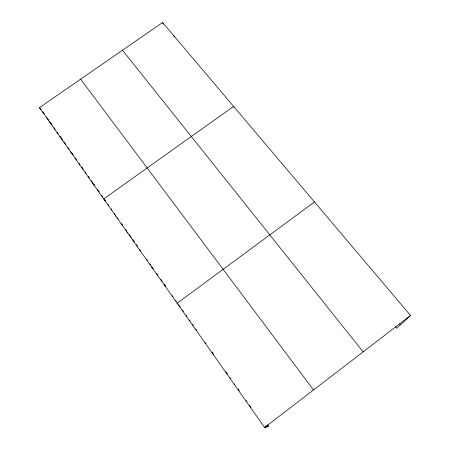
<?xml version="1.0" encoding="UTF-8"?>
<svg xmlns="http://www.w3.org/2000/svg" width="450" height="450" viewBox="0 0 450 450"><rect width="100%" height="100%" fill="white"/><g stroke="black" fill="none" stroke-linecap="round" stroke-linejoin="round"><path stroke-width="0.67" d="M267.637 424.738L268.841 426.442L264.617 427.5L39.448 107.623L162.613 22.5L410.552 315.489L396.709 328.258L395.364 326.638M264.617 427.5L410.552 315.489M314.488 201.977L177.143 303.233L178.301 304.341M249.086 405.439L249.756 405.624L250.965 407.34M233.955 383.946L234.821 384.418M204.834 342.574L206.061 343.575M164.188 284.827L165.454 286.099M151.532 266.844L153.36 268.746M139.162 249.283L140.732 250.954M127.08 232.11L127.913 233.027M115.267 215.331L116.151 216.315M105.57 201.021L103.714 198.917L233.601 106.386L233.854 107.606M92.419 182.869L94.843 185.659L94.061 184.545M81.366 167.169L83.053 169.127M70.549 151.802L73.176 154.89L71.561 152.595M59.962 136.761L62.685 139.989M399.583 323.741L400.466 324.793M49.596 122.04L52.009 124.92M39.448 107.623L41.108 109.614M122.49 50.231L363.156 351.872M80.617 79.172L313.543 389.947M266.889 425.582L267.699 426.729M265.629 425.919L266.423 427.05M42.75 111.684L44.359 113.968M46.373 116.826L48.786 120.257M50.394 122.541L52.009 124.83M53.989 127.642L55.176 129.33M57.15 132.131L58.337 133.819M60.311 136.626L61.498 138.308M63.894 141.711L65.914 144.574M67.933 147.437L69.142 149.158M75.161 157.708L76.748 159.964M79.133 163.344L79.926 164.469M81.911 167.287L83.098 168.981M85.067 171.776L86.242 173.441M88.194 176.214L89.37 177.879M91.322 180.658L92.498 182.323M97.644 189.63L99.242 191.897M101.638 195.306L102.437 196.436M104.833 199.845L105.632 200.976M108.006 204.345L108.793 205.464M111.161 208.828L111.949 209.947M114.317 213.306L115.104 214.425M117.472 217.789L118.277 218.931M121.506 223.515L122.715 225.231M125.539 229.241L126.748 230.957M129.167 234.394L131.158 237.223M132.756 239.49L134.347 241.751M136.344 244.581L137.537 246.279M146.649 259.222L147.442 260.342M149.811 263.706L150.598 264.825M156.589 273.336L157.804 275.051M160.627 279.067L162.242 281.363M164.261 284.226L165.476 285.947M172.282 295.616L173.081 296.752M175.483 300.167L176.287 301.303M179.089 305.274L180.281 306.973M182.267 309.791L183.459 311.484M186.244 315.439L187.037 316.569M189.422 319.956L190.221 321.086M192.6 324.467L193.393 325.592M195.767 328.967L196.56 330.086M211.972 351.979L213.553 354.218M225.922 371.779L227.537 374.079M229.967 377.522L230.777 378.675M238.05 389.002L239.259 390.724M246.122 400.466L246.926 401.614M162.613 22.5L163.249 24.367M173.835 35.758L174.229 36.973"/></g></svg>
